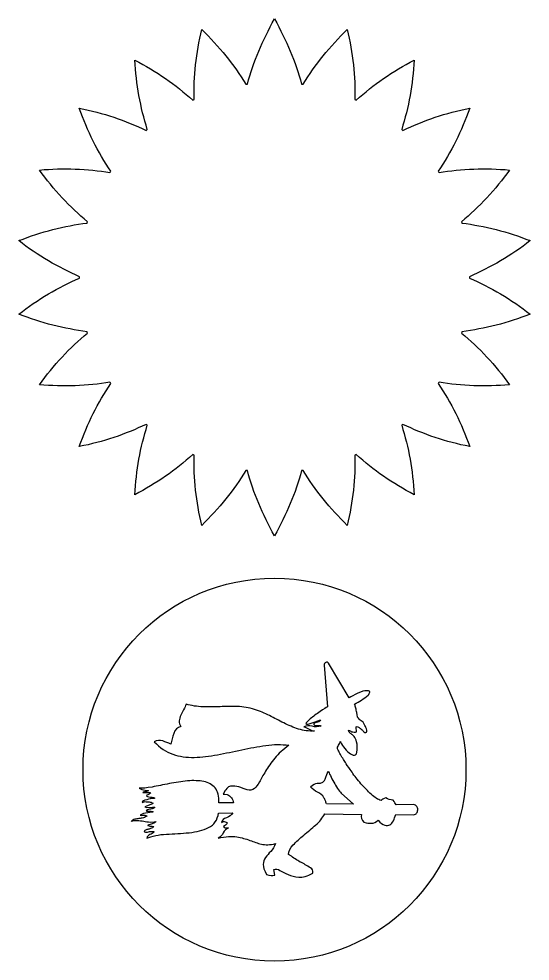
# Model space of a CAD drawing. Header units: centimetres. Extents: x -10.3 to 10.3, y -4.7 to 4.7.
# Drawn here: x -10.27 to -5.19, y -4.68 to 4.69 of the extents above; entities that cross this region are included whole.
import ezdxf

# ---------------------------------------------------------------- set-up
doc = ezdxf.new("R2010")
doc.units = ezdxf.units.CM
doc.header["$MEASUREMENT"] = 0
doc.layers.add('Layer 1', color=7, linetype='Continuous')

msp = doc.modelspace()

# ---------------------------------------------------------------- linework, layer by layer
at = {"layer": 'Layer 1', "color": 7, "lineweight": 25}
msp.add_ellipse((-7.73094, -2.77512), major_axis=(0, 1.905), ratio=1, dxfattribs=at)
at = {"layer": 'Layer 1'}
for points, knots in [([(-5.18774, 1.75629), (-5.37279, 1.90361), (-5.587, 2.024), (-5.78977, 2.11475), (-5.78977, 2.11475), (-5.78977, 2.11703), (-5.78961, 2.1193), (-5.78961, 2.1216), (-5.78961, 2.1216), (-5.78961, 2.1239), (-5.78977, 2.12615), (-5.78977, 2.12845), (-5.78977, 2.12845), (-5.58699, 2.2192), (-5.37279, 2.33959), (-5.18774, 2.48691), (-5.18774, 2.48691), (-5.40933, 2.5761), (-5.64163, 2.63307), (-5.86634, 2.66177), (-5.86634, 2.66177), (-5.86766, 2.66637), (-5.86891, 2.67103), (-5.87028, 2.67563), (-5.87028, 2.67563), (-5.69685, 2.82065), (-5.53193, 2.99477), (-5.39316, 3.18935), (-5.39316, 3.18935), (-5.63229, 3.2115), (-5.86854, 3.20149), (-6.09394, 3.16458), (-6.09394, 3.16458), (-6.09656, 3.16868), (-6.09918, 3.17281), (-6.10182, 3.17688), (-6.10182, 3.17688), (-5.97503, 3.36624), (-5.8688, 3.57775), (-5.78882, 3.80452), (-5.78882, 3.80452), (-6.02475, 3.75795), (-6.24798, 3.68276), (-6.45451, 3.58362), (-6.45451, 3.58362), (-6.45821, 3.58685), (-6.46192, 3.59005), (-6.46562, 3.59325), (-6.46562, 3.59325), (-6.39659, 3.81127), (-6.35481, 4.04267), (-6.34111, 4.28357), (-6.34111, 4.28357), (-6.55495, 4.17205), (-6.74762, 4.03809), (-6.91788, 3.88442), (-6.91788, 3.88442), (-6.92235, 3.88648), (-6.92688, 3.88847), (-6.93137, 3.89051), (-6.93137, 3.89051), (-6.92579, 4.12059), (-6.95225, 4.35118), (-7.0067, 4.58827), (-7.0067, 4.58827), (-7.18069, 4.41878), (-7.32666, 4.23868), (-7.44657, 4.04198), (-7.44657, 4.04198), (-7.45162, 4.04272), (-7.45673, 4.04322), (-7.46181, 4.04391), (-7.46181, 4.04391), (-7.52155, 4.26891), (-7.61236, 4.476), (-7.73089, 4.6933), (-7.73089, 4.6933), (-7.84942, 4.47597), (-7.94023, 4.26888), (-7.99997, 4.04391), (-7.99997, 4.04391), (-8.00502, 4.0432), (-8.01016, 4.04272), (-8.01518, 4.04198), (-8.01518, 4.04198), (-8.13512, 4.23867), (-8.28109, 4.4188), (-8.45508, 4.58827), (-8.45508, 4.58827), (-8.50953, 4.3512), (-8.53599, 4.12059), (-8.53038, 3.89051), (-8.53038, 3.89051), (-8.53488, 3.88847), (-8.5394, 3.88649), (-8.54387, 3.88442), (-8.54387, 3.88442), (-8.71416, 4.03812), (-8.90683, 4.17208), (-9.12064, 4.2836), (-9.12064, 4.2836), (-9.10696, 4.0427), (-9.06518, 3.81127), (-8.99613, 3.59328), (-8.99613, 3.59328), (-8.99983, 3.59008), (-9.00354, 3.58688), (-9.00724, 3.58365), (-9.00724, 3.58365), (-9.21377, 3.68279), (-9.437, 3.75796), (-9.67296, 3.80452), (-9.67296, 3.80452), (-9.59298, 3.57775), (-9.48675, 3.36626), (-9.35996, 3.17688), (-9.35996, 3.17688), (-9.36261, 3.17281), (-9.36523, 3.1687), (-9.36782, 3.1646), (-9.36782, 3.1646), (-9.59325, 3.20154), (-9.82949, 3.21151), (-10.06865, 3.18937), (-10.06865, 3.18937), (-9.92985, 2.9948), (-9.76496, 2.82065), (-9.59153, 2.67563), (-9.59153, 2.67563), (-9.59288, 2.67103), (-9.59412, 2.6664), (-9.59545, 2.66179), (-9.59545, 2.66179), (-9.82025, 2.63309), (-10.05255, 2.57613), (-10.27414, 2.48691), (-10.27414, 2.48691), (-10.08909, 2.33959), (-9.87486, 2.2192), (-9.67211, 2.12845), (-9.67211, 2.12845), (-9.67211, 2.12615), (-9.67227, 2.1239), (-9.67227, 2.1216), (-9.67227, 2.1216), (-9.67227, 2.1193), (-9.67211, 2.11705), (-9.67211, 2.11475), (-9.67211, 2.11475), (-9.87489, 2.024), (-10.08909, 1.90361), (-10.27414, 1.75629), (-10.27414, 1.75629), (-10.05255, 1.6671), (-9.82025, 1.61013), (-9.59554, 1.58143), (-9.59554, 1.58143), (-9.59422, 1.57683), (-9.59297, 1.57217), (-9.59162, 1.56759), (-9.59162, 1.56759), (-9.76505, 1.42257), (-9.92997, 1.24842), (-10.06874, 1.05385), (-10.06874, 1.05385), (-9.82958, 1.0317), (-9.59334, 1.04168), (-9.36791, 1.07862), (-9.36791, 1.07862), (-9.36529, 1.07452), (-9.3627, 1.07039), (-9.36005, 1.06634), (-9.36005, 1.06634), (-9.48684, 0.87695), (-9.59307, 0.66547), (-9.67305, 0.4387), (-9.67305, 0.4387), (-9.43709, 0.48527), (-9.21387, 0.56046), (-9.00733, 0.65957), (-9.00733, 0.65957), (-9.00363, 0.65634), (-8.99992, 0.65314), (-8.99622, 0.64994), (-8.99622, 0.64994), (-9.06528, 0.43192), (-9.10705, 0.20052), (-9.12073, -0.04038), (-9.12073, -0.04038), (-8.90689, 0.07114), (-8.71425, 0.2051), (-8.54396, 0.3588), (-8.54396, 0.3588), (-8.53949, 0.35674), (-8.53496, 0.35473), (-8.53047, 0.35271), (-8.53047, 0.35271), (-8.53605, 0.12263), (-8.50962, -0.10798), (-8.45517, -0.34505), (-8.45517, -0.34505), (-8.28118, -0.17558), (-8.13521, 0.00454), (-8.01527, 0.20124), (-8.01527, 0.20124), (-8.01024, 0.2005), (-8.00511, 0.20002), (-8.00006, 0.19931), (-8.00006, 0.19931), (-7.94029, -0.02569), (-7.84951, -0.23278), (-7.73098, -0.45008), (-7.73098, -0.45008), (-7.61245, -0.23275), (-7.52162, -0.02566), (-7.4619, 0.19931), (-7.4619, 0.19931), (-7.45685, 0.2), (-7.45171, 0.2005), (-7.44666, 0.20124), (-7.44666, 0.20124), (-7.32672, 0.00455), (-7.18078, -0.17558), (-7.00679, -0.34505), (-7.00679, -0.34505), (-6.95234, -0.10798), (-6.92588, 0.12263), (-6.93146, 0.35271), (-6.93146, 0.35271), (-6.92696, 0.35475), (-6.92246, 0.35673), (-6.91797, 0.3588), (-6.91797, 0.3588), (-6.74768, 0.2051), (-6.55501, 0.07114), (-6.3412, -0.04035), (-6.3412, -0.04035), (-6.35488, 0.20055), (-6.39666, 0.43196), (-6.46571, 0.64997), (-6.46571, 0.64997), (-6.46198, 0.65317), (-6.45828, 0.65637), (-6.4546, 0.6596), (-6.4546, 0.6596), (-6.24807, 0.56046), (-6.02486, 0.48529), (-5.78891, 0.4387), (-5.78891, 0.4387), (-5.86887, 0.66547), (-5.97512, 0.87696), (-6.10191, 1.06634), (-6.10191, 1.06634), (-6.09926, 1.07041), (-6.09664, 1.07454), (-6.09403, 1.07864), (-6.09403, 1.07864), (-5.86863, 1.0417), (-5.63238, 1.03173), (-5.39325, 1.05387), (-5.39325, 1.05387), (-5.53202, 1.24844), (-5.69694, 1.42257), (-5.87037, 1.56759), (-5.87037, 1.56759), (-5.86899, 1.57219), (-5.86775, 1.57685), (-5.86643, 1.58145), (-5.86643, 1.58145), (-5.64163, 1.61014), (-5.40933, 1.6671), (-5.18774, 1.75629)], [0, 0, 0, 0, 0.0144928, 0.0144928, 0.0144928, 0.0144928, 0.0289855, 0.0289855, 0.0289855, 0.0289855, 0.0434783, 0.0434783, 0.0434783, 0.0434783, 0.057971, 0.057971, 0.057971, 0.057971, 0.0724638, 0.0724638, 0.0724638, 0.0724638, 0.0869565, 0.0869565, 0.0869565, 0.0869565, 0.1014493, 0.1014493, 0.1014493, 0.1014493, 0.115942, 0.115942, 0.115942, 0.115942, 0.1304348, 0.1304348, 0.1304348, 0.1304348, 0.1449275, 0.1449275, 0.1449275, 0.1449275, 0.1594203, 0.1594203, 0.1594203, 0.1594203, 0.173913, 0.173913, 0.173913, 0.173913, 0.1884058, 0.1884058, 0.1884058, 0.1884058, 0.2028986, 0.2028986, 0.2028986, 0.2028986, 0.2173913, 0.2173913, 0.2173913, 0.2173913, 0.2318841, 0.2318841, 0.2318841, 0.2318841, 0.2463768, 0.2463768, 0.2463768, 0.2463768, 0.2608696, 0.2608696, 0.2608696, 0.2608696, 0.2753623, 0.2753623, 0.2753623, 0.2753623, 0.2898551, 0.2898551, 0.2898551, 0.2898551, 0.3043478, 0.3043478, 0.3043478, 0.3043478, 0.3188406, 0.3188406, 0.3188406, 0.3188406, 0.3333333, 0.3333333, 0.3333333, 0.3333333, 0.3478261, 0.3478261, 0.3478261, 0.3478261, 0.3623188, 0.3623188, 0.3623188, 0.3623188, 0.3768116, 0.3768116, 0.3768116, 0.3768116, 0.3913043, 0.3913043, 0.3913043, 0.3913043, 0.4057971, 0.4057971, 0.4057971, 0.4057971, 0.4202899, 0.4202899, 0.4202899, 0.4202899, 0.4347826, 0.4347826, 0.4347826, 0.4347826, 0.4492754, 0.4492754, 0.4492754, 0.4492754, 0.4637681, 0.4637681, 0.4637681, 0.4637681, 0.4782609, 0.4782609, 0.4782609, 0.4782609, 0.4927536, 0.4927536, 0.4927536, 0.4927536, 0.5072464, 0.5072464, 0.5072464, 0.5072464, 0.5217391, 0.5217391, 0.5217391, 0.5217391, 0.5362319, 0.5362319, 0.5362319, 0.5362319, 0.5507246, 0.5507246, 0.5507246, 0.5507246, 0.5652174, 0.5652174, 0.5652174, 0.5652174, 0.5797101, 0.5797101, 0.5797101, 0.5797101, 0.5942029, 0.5942029, 0.5942029, 0.5942029, 0.6086957, 0.6086957, 0.6086957, 0.6086957, 0.6231884, 0.6231884, 0.6231884, 0.6231884, 0.6376812, 0.6376812, 0.6376812, 0.6376812, 0.6521739, 0.6521739, 0.6521739, 0.6521739, 0.6666667, 0.6666667, 0.6666667, 0.6666667, 0.6811594, 0.6811594, 0.6811594, 0.6811594, 0.6956522, 0.6956522, 0.6956522, 0.6956522, 0.7101449, 0.7101449, 0.7101449, 0.7101449, 0.7246377, 0.7246377, 0.7246377, 0.7246377, 0.7391304, 0.7391304, 0.7391304, 0.7391304, 0.7536232, 0.7536232, 0.7536232, 0.7536232, 0.7681159, 0.7681159, 0.7681159, 0.7681159, 0.7826087, 0.7826087, 0.7826087, 0.7826087, 0.7971014, 0.7971014, 0.7971014, 0.7971014, 0.8115942, 0.8115942, 0.8115942, 0.8115942, 0.826087, 0.826087, 0.826087, 0.826087, 0.8405797, 0.8405797, 0.8405797, 0.8405797, 0.8550725, 0.8550725, 0.8550725, 0.8550725, 0.8695652, 0.8695652, 0.8695652, 0.8695652, 0.884058, 0.884058, 0.884058, 0.884058, 0.8985507, 0.8985507, 0.8985507, 0.8985507, 0.9130435, 0.9130435, 0.9130435, 0.9130435, 0.9275362, 0.9275362, 0.9275362, 0.9275362, 0.942029, 0.942029, 0.942029, 0.942029, 0.9565217, 0.9565217, 0.9565217, 0.9565217, 0.9710145, 0.9710145, 0.9710145, 0.9710145, 1, 1, 1, 1]), ([(-6.78296, -2.00458), (-6.78537, -2.0136), (-6.79124, -2.02376), (-6.80034, -2.0349), (-6.80034, -2.0349), (-6.82124, -2.05263), (-6.84302, -2.06869), (-6.86561, -2.08266), (-6.86561, -2.08266), (-6.88836, -2.09697), (-6.91154, -2.11047), (-6.93493, -2.12346), (-6.93493, -2.12346), (-6.93091, -2.13055), (-6.92757, -2.14092), (-6.92448, -2.15442), (-6.92448, -2.15442), (-6.92141, -2.1681), (-6.91847, -2.18162), (-6.91538, -2.1953), (-6.91538, -2.1953), (-6.91244, -2.20903), (-6.91017, -2.22155), (-6.90847, -2.23282), (-6.90847, -2.23282), (-6.90683, -2.24404), (-6.90522, -2.25105), (-6.90402, -2.2533), (-6.90402, -2.2533), (-6.89479, -2.26965), (-6.88312, -2.28143), (-6.86825, -2.28846), (-6.86825, -2.28846), (-6.85362, -2.29568), (-6.84224, -2.30923), (-6.83412, -2.32926), (-6.83412, -2.32926), (-6.83012, -2.33617), (-6.82409, -2.34971), (-6.81613, -2.36974), (-6.81613, -2.36974), (-6.80801, -2.38977), (-6.81052, -2.4017), (-6.82351, -2.40596), (-6.82351, -2.40596), (-6.82827, -2.4085), (-6.83444, -2.40585), (-6.84177, -2.39773), (-6.84177, -2.39773), (-6.84931, -2.38979), (-6.85775, -2.38143), (-6.8673, -2.37286), (-6.8673, -2.37286), (-6.87653, -2.36431), (-6.88587, -2.35736), (-6.89505, -2.35164), (-6.89505, -2.35164), (-6.90434, -2.34608), (-6.91243, -2.34518), (-6.91937, -2.3491), (-6.91937, -2.3491), (-6.91582, -2.37773), (-6.91429, -2.39376), (-6.91537, -2.39755), (-6.91537, -2.39755), (-6.92124, -2.40364), (-6.92876, -2.40549), (-6.93765, -2.40279), (-6.93765, -2.40279), (-6.94691, -2.40036), (-6.9563, -2.39874), (-6.96578, -2.3979), (-6.96578, -2.3979), (-6.97075, -2.39451), (-6.97549, -2.39174), (-6.97962, -2.38935), (-6.97962, -2.38935), (-6.98391, -2.38729), (-6.9887, -2.38459), (-6.99359, -2.38109), (-6.99359, -2.38109), (-6.99036, -2.39779), (-6.98422, -2.40887), (-6.97504, -2.41435), (-6.97504, -2.41435), (-6.96578, -2.41996), (-6.95615, -2.42763), (-6.94615, -2.43734), (-6.94615, -2.43734), (-6.93599, -2.4471), (-6.92705, -2.46205), (-6.91911, -2.48205), (-6.91911, -2.48205), (-6.9108, -2.50197), (-6.9071, -2.53359), (-6.90755, -2.57664), (-6.90755, -2.57664), (-6.90969, -2.61164), (-6.91877, -2.62958), (-6.93496, -2.63077), (-6.93496, -2.63077), (-6.95091, -2.63217), (-6.96904, -2.62453), (-6.98886, -2.60815), (-6.98886, -2.60815), (-7.00865, -2.59153), (-7.02728, -2.57206), (-7.04445, -2.54941), (-7.04445, -2.54941), (-7.06167, -2.52687), (-7.07226, -2.50917), (-7.07641, -2.49604), (-7.07641, -2.49604), (-7.07723, -2.50567), (-7.08271, -2.518), (-7.09273, -2.53274), (-7.09273, -2.53274), (-7.10302, -2.5475), (-7.1067, -2.55732), (-7.10405, -2.56208), (-7.10405, -2.56208), (-7.10376, -2.56793), (-7.09976, -2.57796), (-7.09209, -2.59195), (-7.09209, -2.59195), (-7.08426, -2.60603), (-7.07561, -2.62127), (-7.06661, -2.63759), (-7.06661, -2.63759), (-7.05751, -2.65391), (-7.04812, -2.66945), (-7.03848, -2.68395), (-7.03848, -2.68395), (-7.02895, -2.6985), (-7.02202, -2.70924), (-7.01819, -2.71626), (-7.01819, -2.71626), (-7.00419, -2.736), (-6.98469, -2.76423), (-6.95969, -2.80082), (-6.95969, -2.80082), (-6.93479, -2.83731), (-6.90511, -2.87541), (-6.871, -2.91462), (-6.871, -2.91462), (-6.837, -2.95383), (-6.8029, -2.9891), (-6.76853, -3.02045), (-6.76853, -3.02045), (-6.73424, -3.05188), (-6.70183, -3.07292), (-6.67143, -3.08355), (-6.67143, -3.08355), (-6.6646, -3.07368), (-6.64838, -3.06455), (-6.62243, -3.05627), (-6.62243, -3.05627), (-6.60399, -3.06749), (-6.57957, -3.0754), (-6.54946, -3.07998), (-6.54946, -3.07998), (-6.53898, -3.09871), (-6.52946, -3.11313), (-6.52059, -3.12353), (-6.52059, -3.12353), (-6.52059, -3.12353), (-6.34636, -3.12305), (-6.34636, -3.12305), (-6.34636, -3.12305), (-6.33326, -3.12485), (-6.32302, -3.13064), (-6.31588, -3.14057), (-6.31588, -3.14057), (-6.30884, -3.15039), (-6.30583, -3.16176), (-6.30643, -3.1743), (-6.30643, -3.1743), (-6.30701, -3.18681), (-6.31072, -3.19806), (-6.31746, -3.20806), (-6.31746, -3.20806), (-6.32405, -3.21788), (-6.33357, -3.22304), (-6.3454, -3.22354), (-6.3454, -3.22354), (-6.3454, -3.22354), (-6.52529, -3.22261), (-6.52529, -3.22261), (-6.52529, -3.22261), (-6.53132, -3.24441), (-6.53915, -3.26486), (-6.54849, -3.28373), (-6.54849, -3.28373), (-6.55786, -3.30273), (-6.56945, -3.31604), (-6.58349, -3.32395), (-6.58349, -3.32395), (-6.59754, -3.33178), (-6.61455, -3.33284), (-6.6345, -3.32707), (-6.6345, -3.32707), (-6.6545, -3.32146), (-6.6766, -3.30529), (-6.70043, -3.27876), (-6.70043, -3.27876), (-6.72358, -3.29781), (-6.74557, -3.30778), (-6.76647, -3.30871), (-6.76647, -3.30871), (-6.7874, -3.30964), (-6.81243, -3.30601), (-6.84156, -3.2976), (-6.84156, -3.2976), (-6.86646, -3.27479), (-6.87498, -3.24884), (-6.86646, -3.21971), (-6.86646, -3.21971), (-6.86646, -3.21971), (-7.23143, -3.21603), (-7.23143, -3.21603), (-7.23143, -3.21603), (-7.25249, -3.25524), (-7.28255, -3.29197), (-7.32171, -3.32607), (-7.32171, -3.32607), (-7.36089, -3.36007), (-7.40053, -3.39367), (-7.4404, -3.42648), (-7.4404, -3.42648), (-7.48019, -3.45945), (-7.51493, -3.49175), (-7.54475, -3.52358), (-7.54475, -3.52358), (-7.57446, -3.55544), (-7.58968, -3.58697), (-7.59076, -3.61814), (-7.59076, -3.61814), (-7.59076, -3.61814), (-7.56303, -3.63486), (-7.56303, -3.63486), (-7.56303, -3.63486), (-7.52961, -3.66211), (-7.49604, -3.68413), (-7.46233, -3.70037), (-7.46233, -3.70037), (-7.42875, -3.71691), (-7.39457, -3.73701), (-7.35996, -3.7607), (-7.35996, -3.7607), (-7.35086, -3.77695), (-7.34723, -3.79184), (-7.34911, -3.80502), (-7.34911, -3.80502), (-7.40285, -3.835), (-7.44981, -3.84809), (-7.49005, -3.84444), (-7.49005, -3.84444), (-7.53037, -3.84087), (-7.56572, -3.83219), (-7.59639, -3.81864), (-7.59639, -3.81864), (-7.62682, -3.80499), (-7.65346, -3.79157), (-7.67629, -3.77808), (-7.67629, -3.77808), (-7.69889, -3.76485), (-7.71921, -3.76152), (-7.73685, -3.76837), (-7.73685, -3.76837), (-7.73685, -3.76837), (-7.72907, -3.82362), (-7.72907, -3.82362), (-7.72907, -3.82362), (-7.75042, -3.82939), (-7.77736, -3.82748), (-7.81009, -3.81814), (-7.81009, -3.81814), (-7.83351, -3.77607), (-7.84462, -3.74252), (-7.84319, -3.71723), (-7.84319, -3.71723), (-7.84197, -3.69217), (-7.83417, -3.66937), (-7.81932, -3.64886), (-7.81932, -3.64886), (-7.80471, -3.62854), (-7.78765, -3.60833), (-7.76823, -3.58819), (-7.76823, -3.58819), (-7.7487, -3.56819), (-7.73256, -3.54239), (-7.71952, -3.51069), (-7.71952, -3.51069), (-7.77635, -3.52397), (-7.82361, -3.52569), (-7.8611, -3.51603), (-7.8611, -3.51603), (-7.89867, -3.50627), (-7.93711, -3.49402), (-7.9759, -3.47888), (-7.9759, -3.47888), (-8.01503, -3.4639), (-8.05837, -3.45205), (-8.10592, -3.44324), (-8.10592, -3.44324), (-8.1536, -3.43469), (-8.21546, -3.4393), (-8.29129, -3.45692), (-8.29129, -3.45692), (-8.26803, -3.4439), (-8.25099, -3.42618), (-8.2407, -3.4035), (-8.2407, -3.4035), (-8.2302, -3.38085), (-8.21276, -3.36432), (-8.18802, -3.35357), (-8.18802, -3.35357), (-8.19411, -3.35381), (-8.20395, -3.35397), (-8.21768, -3.35402), (-8.21768, -3.35402), (-8.23139, -3.35402), (-8.23805, -3.34915), (-8.23726, -3.33944), (-8.23726, -3.33944), (-8.23726, -3.33944), (-8.22678, -3.33367), (-8.22678, -3.33367), (-8.22678, -3.33367), (-8.21392, -3.32362), (-8.20561, -3.3151), (-8.20188, -3.30822), (-8.20188, -3.30822), (-8.19794, -3.30158), (-8.20439, -3.29679), (-8.22119, -3.29401), (-8.22119, -3.29401), (-8.23476, -3.2861), (-8.24723, -3.28845), (-8.2586, -3.30084), (-8.2586, -3.30084), (-8.25371, -3.27684), (-8.23735, -3.26073), (-8.2096, -3.25295), (-8.2096, -3.25295), (-8.18177, -3.24514), (-8.1606, -3.22967), (-8.1461, -3.20612), (-8.1461, -3.20612), (-8.1461, -3.20612), (-8.28794, -3.20686), (-8.28794, -3.20686), (-8.28794, -3.20686), (-8.29802, -3.27703), (-8.33088, -3.32508), (-8.38671, -3.35148), (-8.38671, -3.35148), (-8.44235, -3.37796), (-8.50712, -3.39477), (-8.58107, -3.40231), (-8.58107, -3.40231), (-8.65499, -3.40964), (-8.73011, -3.41482), (-8.8066, -3.41771), (-8.8066, -3.41771), (-8.88328, -3.42051), (-8.94839, -3.43393), (-9.00247, -3.45782), (-9.00247, -3.45782), (-8.99504, -3.43837), (-8.98413, -3.42615), (-8.96998, -3.42125), (-8.96998, -3.42125), (-8.9559, -3.41657), (-8.94191, -3.40731), (-8.9282, -3.39342), (-8.9282, -3.39342), (-8.9282, -3.39342), (-8.9337, -3.39186), (-8.9337, -3.39186), (-8.9337, -3.39186), (-8.9337, -3.39186), (-8.95339, -3.38911), (-8.95339, -3.38911), (-8.95339, -3.38911), (-8.96543, -3.38964), (-8.97932, -3.39207), (-8.99538, -3.39631), (-8.99538, -3.39631), (-9.01144, -3.40065), (-9.02261, -3.39697), (-9.02909, -3.3853), (-9.02909, -3.3853), (-9.02909, -3.3853), (-9.00798, -3.37355), (-9.00798, -3.37355), (-9.00798, -3.37355), (-8.99732, -3.37072), (-8.9874, -3.36821), (-8.97779, -3.3659), (-8.97779, -3.3659), (-8.96842, -3.36365), (-8.95781, -3.35939), (-8.94609, -3.35283), (-8.94609, -3.35283), (-8.94609, -3.35283), (-8.93051, -3.33963), (-8.93051, -3.33963), (-8.93051, -3.33963), (-8.95575, -3.33847), (-8.97194, -3.33672), (-8.97917, -3.33455), (-8.97917, -3.33455), (-8.99018, -3.33145), (-8.99441, -3.32934), (-8.99208, -3.32794), (-8.99208, -3.32794), (-8.93887, -3.31365), (-8.91075, -3.30106), (-8.90757, -3.29016), (-8.90757, -3.29016), (-8.90757, -3.29016), (-8.91456, -3.29405), (-8.91456, -3.29405), (-8.91456, -3.29405), (-8.91456, -3.29405), (-8.9289, -3.29283), (-8.9289, -3.29283), (-8.9289, -3.29283), (-8.9289, -3.29283), (-8.96822, -3.29653), (-8.96822, -3.29653), (-8.96822, -3.29653), (-8.99, -3.29613), (-9.01124, -3.29346), (-9.03241, -3.28841), (-9.03241, -3.28841), (-9.0536, -3.28338), (-9.07511, -3.28074), (-9.09652, -3.28047), (-9.09652, -3.28047), (-9.09652, -3.28047), (-9.13234, -3.28214), (-9.13234, -3.28214), (-9.13234, -3.28214), (-9.13843, -3.2823), (-9.14478, -3.28442), (-9.15184, -3.28841), (-9.15184, -3.28841), (-9.15671, -3.29098), (-9.15671, -3.29098), (-9.15184, -3.28841), (-9.15184, -3.28841), (-9.14523, -3.27838), (-9.13496, -3.27206), (-9.12136, -3.26902), (-9.12136, -3.26902), (-9.10768, -3.26603), (-9.09368, -3.26365), (-9.07942, -3.2618), (-9.07942, -3.2618), (-9.06511, -3.26005), (-9.05061, -3.25728), (-9.03568, -3.25352), (-9.03568, -3.25352), (-9.02102, -3.24987), (-9.00851, -3.24368), (-8.9979, -3.23484), (-8.9979, -3.23484), (-8.9979, -3.23484), (-9.00343, -3.23333), (-9.00343, -3.23333), (-9.00343, -3.23333), (-9.00343, -3.23333), (-9.01978, -3.22867), (-9.01978, -3.22867), (-9.01978, -3.22867), (-9.02708, -3.22661), (-9.03465, -3.22692), (-9.04224, -3.22946), (-9.04224, -3.22946), (-9.04994, -3.23232), (-9.05806, -3.23144), (-9.06669, -3.22705), (-9.06669, -3.22705), (-9.06669, -3.22705), (-9.05965, -3.22316), (-9.05965, -3.22316), (-9.05965, -3.22316), (-9.05965, -3.22316), (-9.03317, -3.213), (-9.03317, -3.213), (-9.03317, -3.213), (-9.03317, -3.213), (-8.97073, -3.20128), (-8.97073, -3.20128), (-8.97073, -3.20128), (-8.97073, -3.20128), (-8.94586, -3.19649), (-8.94586, -3.19649), (-8.94586, -3.19649), (-8.94586, -3.19649), (-8.93686, -3.19623), (-8.93686, -3.19623), (-8.93686, -3.19623), (-8.94318, -3.19033), (-8.95512, -3.18795), (-8.97321, -3.18882), (-8.97321, -3.18882), (-8.99107, -3.18956), (-9.00245, -3.18826), (-9.00739, -3.1849), (-9.00739, -3.1849), (-9.00739, -3.1849), (-8.99525, -3.17358), (-8.99525, -3.17358), (-8.99525, -3.17358), (-8.98242, -3.16945), (-8.96929, -3.16678), (-8.95617, -3.16556), (-8.95617, -3.16556), (-8.94321, -3.16455), (-8.93135, -3.1594), (-8.92087, -3.15048), (-8.92087, -3.15048), (-8.92087, -3.15048), (-8.92637, -3.14897), (-8.92637, -3.14897), (-8.92637, -3.14897), (-8.92637, -3.14897), (-8.94434, -3.14979), (-8.94434, -3.14979), (-8.94434, -3.14979), (-8.94434, -3.14979), (-9.00347, -3.15061), (-9.00347, -3.15061), (-9.00347, -3.15061), (-9.00347, -3.15061), (-9.01993, -3.14595), (-9.01993, -3.14595), (-9.01993, -3.14595), (-9.01993, -3.14595), (-9.00583, -3.13801), (-9.00583, -3.13801), (-9.00583, -3.13801), (-9.00583, -3.13801), (-8.95995, -3.12171), (-8.95995, -3.12171), (-8.95995, -3.12171), (-8.95995, -3.12171), (-8.94587, -3.11398), (-8.94587, -3.11398), (-8.94587, -3.11398), (-8.94587, -3.11398), (-8.93888, -3.10998), (-8.93888, -3.10998), (-8.93888, -3.10998), (-8.95007, -3.10093), (-8.96253, -3.09635), (-8.97629, -3.09651), (-8.97629, -3.09651), (-8.99005, -3.09648), (-9.0036, -3.0955), (-9.01682, -3.09365), (-9.01682, -3.09365), (-9.02285, -3.09399), (-9.02931, -3.096), (-9.03635, -3.09987), (-9.03635, -3.09987), (-9.04334, -3.10387), (-9.04696, -3.10281), (-9.04717, -3.09691), (-9.04717, -3.09691), (-9.04513, -3.08969), (-9.03034, -3.08201), (-9.0024, -3.07413), (-9.0024, -3.07413), (-8.97451, -3.06651), (-8.95776, -3.06251), (-8.95171, -3.06204), (-8.95171, -3.06204), (-8.95171, -3.06204), (-8.92845, -3.06281), (-8.92845, -3.06281), (-8.92845, -3.06281), (-8.92845, -3.06281), (-8.92141, -3.05895), (-8.92141, -3.05895), (-8.92141, -3.05895), (-8.92406, -3.05437), (-8.93816, -3.05072), (-8.96411, -3.04831), (-8.96411, -3.04831), (-8.99001, -3.04593), (-9.00298, -3.04162), (-9.00324, -3.03569), (-9.00324, -3.03569), (-9.00581, -3.03095), (-9.00176, -3.02728), (-8.99107, -3.02421), (-8.99107, -3.02421), (-8.98059, -3.02156), (-8.97355, -3.01757), (-8.97011, -3.01257), (-8.97011, -3.01257), (-8.97011, -3.01257), (-8.95961, -3.00672), (-8.95961, -3.00672), (-8.95961, -3.00672), (-8.96458, -3.00333), (-8.97752, -3.00225), (-8.99832, -3.00312), (-8.99832, -3.00312), (-9.0193, -3.00397), (-9.03346, -3.00354), (-9.04065, -3.00137), (-9.04065, -3.00137), (-9.04065, -3.00137), (-9.03721, -2.99944), (-9.03721, -2.99944), (-9.03721, -2.99944), (-9.03721, -2.99944), (-9.02477, -2.99709), (-9.02477, -2.99709), (-9.02477, -2.99709), (-9.02006, -2.99444), (-9.01318, -2.99296), (-9.00421, -2.99243), (-9.00421, -2.99243), (-8.9954, -2.99222), (-8.98918, -2.9896), (-8.98574, -2.98457), (-8.98574, -2.98457), (-8.98574, -2.98457), (-8.98767, -2.98108), (-8.98767, -2.98108), (-8.98767, -2.98108), (-8.98767, -2.98108), (-8.99664, -2.98137), (-8.99664, -2.98137), (-8.99664, -2.98137), (-8.99664, -2.98137), (-9.01643, -2.97862), (-9.01643, -2.97862), (-9.01643, -2.97862), (-9.04175, -2.97754), (-9.06239, -2.9706), (-9.0785, -2.95806), (-9.0785, -2.95806), (-9.04601, -2.96147), (-9.0028, -2.95809), (-8.94867, -2.94787), (-8.94867, -2.94787), (-8.89462, -2.93784), (-8.83744, -2.92652), (-8.7768, -2.91416), (-8.7768, -2.91416), (-8.7164, -2.90204), (-8.65636, -2.89299), (-8.59672, -2.88741), (-8.59672, -2.88741), (-8.53708, -2.88175), (-8.483, -2.88402), (-8.43466, -2.89371), (-8.43466, -2.89371), (-8.38637, -2.90355), (-8.34859, -2.92451), (-8.32142, -2.95702), (-8.32142, -2.95702), (-8.2943, -2.98933), (-8.28226, -3.03846), (-8.28522, -3.10442), (-8.28522, -3.10442), (-8.28522, -3.10442), (-8.13793, -3.10519), (-8.13793, -3.10519), (-8.13793, -3.10519), (-8.14444, -3.06595), (-8.16606, -3.03814), (-8.20281, -3.02182), (-8.20281, -3.02182), (-8.20281, -3.02182), (-8.24062, -3.01991), (-8.24062, -3.01991), (-8.24062, -3.01991), (-8.21871, -2.97101), (-8.19464, -2.9444), (-8.16773, -2.94038), (-8.16773, -2.94038), (-8.14095, -2.93615), (-8.1137, -2.93853), (-8.08571, -2.94744), (-8.08571, -2.94744), (-8.05772, -2.95649), (-8.03046, -2.9657), (-8.00364, -2.97533), (-8.00364, -2.97533), (-7.97676, -2.98504), (-7.95186, -2.98025), (-7.92882, -2.96128), (-7.92882, -2.96128), (-7.91374, -2.94972), (-7.898, -2.92876), (-7.88133, -2.89797), (-7.88133, -2.89797), (-7.86466, -2.86749), (-7.84416, -2.83145), (-7.81963, -2.79021), (-7.81963, -2.79021), (-7.795, -2.74901), (-7.76465, -2.70613), (-7.72827, -2.66138), (-7.72827, -2.66138), (-7.69192, -2.61669), (-7.64535, -2.57383), (-7.58841, -2.53311), (-7.58841, -2.53311), (-7.66202, -2.52189), (-7.7383, -2.52218), (-7.81741, -2.53425), (-7.81741, -2.53425), (-7.89655, -2.54605), (-7.97637, -2.56066), (-8.0571, -2.57799), (-8.0571, -2.57799), (-8.13782, -2.59537), (-8.2181, -2.61186), (-8.29835, -2.62718), (-8.29835, -2.62718), (-8.37844, -2.64276), (-8.45562, -2.65139), (-8.52981, -2.65279), (-8.52981, -2.65279), (-8.60403, -2.65432), (-8.67475, -2.64385), (-8.74219, -2.62175), (-8.74219, -2.62175), (-8.80963, -2.59963), (-8.87107, -2.55799), (-8.92639, -2.49689), (-8.92639, -2.49689), (-8.9008, -2.48258), (-8.87292, -2.48033), (-8.84318, -2.48967), (-8.84318, -2.48967), (-8.81344, -2.4992), (-8.78619, -2.50936), (-8.76201, -2.52026), (-8.76201, -2.52026), (-8.75629, -2.48642), (-8.74672, -2.45136), (-8.73336, -2.41472), (-8.73336, -2.41472), (-8.71995, -2.37834), (-8.69619, -2.35511), (-8.66187, -2.34513), (-8.66187, -2.34513), (-8.67457, -2.32777), (-8.68031, -2.30938), (-8.67883, -2.29036), (-8.67883, -2.29036), (-8.67711, -2.27097), (-8.67229, -2.25226), (-8.66409, -2.23387), (-8.66409, -2.23387), (-8.65599, -2.21553), (-8.64644, -2.19728), (-8.63514, -2.17865), (-8.63514, -2.17865), (-8.62408, -2.16031), (-8.6158, -2.14198), (-8.61069, -2.1238), (-8.61069, -2.1238), (-8.55603, -2.1393), (-8.50054, -2.14814), (-8.44429, -2.15036), (-8.44429, -2.15036), (-8.38775, -2.15282), (-8.33073, -2.15237), (-8.27281, -2.14914), (-8.27281, -2.14914), (-8.21471, -2.14615), (-8.157, -2.1452), (-8.09951, -2.14684), (-8.09951, -2.14684), (-8.04191, -2.14859), (-7.98521, -2.1584), (-7.92941, -2.17626), (-7.92941, -2.17626), (-7.87713, -2.19309), (-7.82741, -2.21367), (-7.78026, -2.23786), (-7.78026, -2.23786), (-7.73311, -2.26212), (-7.68588, -2.28638), (-7.63868, -2.3107), (-7.63868, -2.3107), (-7.59158, -2.33488), (-7.54277, -2.35528), (-7.49223, -2.37153), (-7.49223, -2.37153), (-7.44193, -2.38801), (-7.38867, -2.39426), (-7.3324, -2.3905), (-7.3324, -2.3905), (-7.35174, -2.38904), (-7.36971, -2.38299), (-7.38632, -2.37224), (-7.38632, -2.37224), (-7.40294, -2.36163), (-7.42035, -2.35382), (-7.4385, -2.34856), (-7.4385, -2.34856), (-7.41384, -2.3379), (-7.38638, -2.33644), (-7.35603, -2.34404), (-7.35603, -2.34404), (-7.32595, -2.35174), (-7.2966, -2.3506), (-7.26824, -2.34102), (-7.26824, -2.34102), (-7.28033, -2.33549), (-7.29523, -2.33382), (-7.31253, -2.33583), (-7.31253, -2.33583), (-7.32962, -2.33776), (-7.33933, -2.33176), (-7.34108, -2.3172), (-7.34108, -2.3172), (-7.34108, -2.3172), (-7.32716, -2.30947), (-7.32716, -2.30947), (-7.32716, -2.30947), (-7.31414, -2.30526), (-7.30343, -2.30243), (-7.29517, -2.30082), (-7.29517, -2.30082), (-7.28694, -2.29936), (-7.27996, -2.29241), (-7.27456, -2.28018), (-7.27456, -2.28018), (-7.27456, -2.28018), (-7.32745, -2.30061), (-7.32745, -2.30061), (-7.32745, -2.30061), (-7.38886, -2.32241), (-7.41908, -2.3286), (-7.41828, -2.31889), (-7.41828, -2.31889), (-7.41754, -2.30918), (-7.40296, -2.29272), (-7.37457, -2.26931), (-7.37457, -2.26931), (-7.34631, -2.246), (-7.31398, -2.22168), (-7.27723, -2.19671), (-7.27723, -2.19671), (-7.24053, -2.17165), (-7.21651, -2.15618), (-7.20489, -2.14972), (-7.20489, -2.14972), (-7.20489, -2.14972), (-7.23743, -1.73615), (-7.23743, -1.73615), (-7.23743, -1.73615), (-7.23807, -1.72408), (-7.23246, -1.71485), (-7.22071, -1.70834), (-7.22071, -1.70834), (-7.20915, -1.70199), (-7.20002, -1.7045), (-7.1934, -1.71617), (-7.1934, -1.71617), (-7.1934, -1.71617), (-6.98771, -2.0609), (-6.98771, -2.0609), (-6.98771, -2.0609), (-6.96686, -2.04926), (-6.93844, -2.0342), (-6.90278, -2.01581), (-6.90278, -2.01581), (-6.86693, -1.99755), (-6.83655, -1.98898), (-6.81137, -1.9903), (-6.81137, -1.9903), (-6.78974, -1.99071), (-6.78034, -1.99547), (-6.78296, -2.00458)], [0, 0, 0, 0, 0.0044843, 0.0044843, 0.0044843, 0.0044843, 0.0089686, 0.0089686, 0.0089686, 0.0089686, 0.0134529, 0.0134529, 0.0134529, 0.0134529, 0.0179372, 0.0179372, 0.0179372, 0.0179372, 0.0224215, 0.0224215, 0.0224215, 0.0224215, 0.0269058, 0.0269058, 0.0269058, 0.0269058, 0.0313901, 0.0313901, 0.0313901, 0.0313901, 0.0358744, 0.0358744, 0.0358744, 0.0358744, 0.0403587, 0.0403587, 0.0403587, 0.0403587, 0.044843, 0.044843, 0.044843, 0.044843, 0.0493274, 0.0493274, 0.0493274, 0.0493274, 0.0538117, 0.0538117, 0.0538117, 0.0538117, 0.058296, 0.058296, 0.058296, 0.058296, 0.0627803, 0.0627803, 0.0627803, 0.0627803, 0.0672646, 0.0672646, 0.0672646, 0.0672646, 0.0717489, 0.0717489, 0.0717489, 0.0717489, 0.0762332, 0.0762332, 0.0762332, 0.0762332, 0.0807175, 0.0807175, 0.0807175, 0.0807175, 0.0852018, 0.0852018, 0.0852018, 0.0852018, 0.0896861, 0.0896861, 0.0896861, 0.0896861, 0.0941704, 0.0941704, 0.0941704, 0.0941704, 0.0986547, 0.0986547, 0.0986547, 0.0986547, 0.103139, 0.103139, 0.103139, 0.103139, 0.1076233, 0.1076233, 0.1076233, 0.1076233, 0.1121076, 0.1121076, 0.1121076, 0.1121076, 0.1165919, 0.1165919, 0.1165919, 0.1165919, 0.1210762, 0.1210762, 0.1210762, 0.1210762, 0.1255605, 0.1255605, 0.1255605, 0.1255605, 0.1300448, 0.1300448, 0.1300448, 0.1300448, 0.1345291, 0.1345291, 0.1345291, 0.1345291, 0.1390135, 0.1390135, 0.1390135, 0.1390135, 0.1434978, 0.1434978, 0.1434978, 0.1434978, 0.1479821, 0.1479821, 0.1479821, 0.1479821, 0.1524664, 0.1524664, 0.1524664, 0.1524664, 0.1569507, 0.1569507, 0.1569507, 0.1569507, 0.161435, 0.161435, 0.161435, 0.161435, 0.1659193, 0.1659193, 0.1659193, 0.1659193, 0.1704036, 0.1704036, 0.1704036, 0.1704036, 0.1748879, 0.1748879, 0.1748879, 0.1748879, 0.1793722, 0.1793722, 0.1793722, 0.1793722, 0.1838565, 0.1838565, 0.1838565, 0.1838565, 0.1883408, 0.1883408, 0.1883408, 0.1883408, 0.1928251, 0.1928251, 0.1928251, 0.1928251, 0.1973094, 0.1973094, 0.1973094, 0.1973094, 0.2017937, 0.2017937, 0.2017937, 0.2017937, 0.206278, 0.206278, 0.206278, 0.206278, 0.2107623, 0.2107623, 0.2107623, 0.2107623, 0.2152466, 0.2152466, 0.2152466, 0.2152466, 0.2197309, 0.2197309, 0.2197309, 0.2197309, 0.2242152, 0.2242152, 0.2242152, 0.2242152, 0.2286996, 0.2286996, 0.2286996, 0.2286996, 0.2331839, 0.2331839, 0.2331839, 0.2331839, 0.2376682, 0.2376682, 0.2376682, 0.2376682, 0.2421525, 0.2421525, 0.2421525, 0.2421525, 0.2466368, 0.2466368, 0.2466368, 0.2466368, 0.2511211, 0.2511211, 0.2511211, 0.2511211, 0.2556054, 0.2556054, 0.2556054, 0.2556054, 0.2600897, 0.2600897, 0.2600897, 0.2600897, 0.264574, 0.264574, 0.264574, 0.264574, 0.2690583, 0.2690583, 0.2690583, 0.2690583, 0.2735426, 0.2735426, 0.2735426, 0.2735426, 0.2780269, 0.2780269, 0.2780269, 0.2780269, 0.2825112, 0.2825112, 0.2825112, 0.2825112, 0.2869955, 0.2869955, 0.2869955, 0.2869955, 0.2914798, 0.2914798, 0.2914798, 0.2914798, 0.2959641, 0.2959641, 0.2959641, 0.2959641, 0.3004484, 0.3004484, 0.3004484, 0.3004484, 0.3049327, 0.3049327, 0.3049327, 0.3049327, 0.309417, 0.309417, 0.309417, 0.309417, 0.3139013, 0.3139013, 0.3139013, 0.3139013, 0.3183857, 0.3183857, 0.3183857, 0.3183857, 0.32287, 0.32287, 0.32287, 0.32287, 0.3273543, 0.3273543, 0.3273543, 0.3273543, 0.3318386, 0.3318386, 0.3318386, 0.3318386, 0.3363229, 0.3363229, 0.3363229, 0.3363229, 0.3408072, 0.3408072, 0.3408072, 0.3408072, 0.3452915, 0.3452915, 0.3452915, 0.3452915, 0.3497758, 0.3497758, 0.3497758, 0.3497758, 0.3542601, 0.3542601, 0.3542601, 0.3542601, 0.3587444, 0.3587444, 0.3587444, 0.3587444, 0.3632287, 0.3632287, 0.3632287, 0.3632287, 0.367713, 0.367713, 0.367713, 0.367713, 0.3721973, 0.3721973, 0.3721973, 0.3721973, 0.3766816, 0.3766816, 0.3766816, 0.3766816, 0.3811659, 0.3811659, 0.3811659, 0.3811659, 0.3856502, 0.3856502, 0.3856502, 0.3856502, 0.3901345, 0.3901345, 0.3901345, 0.3901345, 0.3946188, 0.3946188, 0.3946188, 0.3946188, 0.3991031, 0.3991031, 0.3991031, 0.3991031, 0.4035874, 0.4035874, 0.4035874, 0.4035874, 0.4080717, 0.4080717, 0.4080717, 0.4080717, 0.4125561, 0.4125561, 0.4125561, 0.4125561, 0.4170404, 0.4170404, 0.4170404, 0.4170404, 0.4215247, 0.4215247, 0.4215247, 0.4215247, 0.426009, 0.426009, 0.426009, 0.426009, 0.4304933, 0.4304933, 0.4304933, 0.4304933, 0.4349776, 0.4349776, 0.4349776, 0.4349776, 0.4394619, 0.4394619, 0.4394619, 0.4394619, 0.4439462, 0.4439462, 0.4439462, 0.4439462, 0.4484305, 0.4484305, 0.4484305, 0.4484305, 0.4529148, 0.4529148, 0.4529148, 0.4529148, 0.4573991, 0.4573991, 0.4573991, 0.4573991, 0.4618834, 0.4618834, 0.4618834, 0.4618834, 0.4663677, 0.4663677, 0.4663677, 0.4663677, 0.470852, 0.470852, 0.470852, 0.470852, 0.4753363, 0.4753363, 0.4753363, 0.4753363, 0.4798206, 0.4798206, 0.4798206, 0.4798206, 0.4843049, 0.4843049, 0.4843049, 0.4843049, 0.4887892, 0.4887892, 0.4887892, 0.4887892, 0.4932735, 0.4932735, 0.4932735, 0.4932735, 0.4977578, 0.4977578, 0.4977578, 0.4977578, 0.5022422, 0.5022422, 0.5022422, 0.5022422, 0.5067265, 0.5067265, 0.5067265, 0.5067265, 0.5112108, 0.5112108, 0.5112108, 0.5112108, 0.5156951, 0.5156951, 0.5156951, 0.5156951, 0.5201794, 0.5201794, 0.5201794, 0.5201794, 0.5246637, 0.5246637, 0.5246637, 0.5246637, 0.529148, 0.529148, 0.529148, 0.529148, 0.5336323, 0.5336323, 0.5336323, 0.5336323, 0.5381166, 0.5381166, 0.5381166, 0.5381166, 0.5426009, 0.5426009, 0.5426009, 0.5426009, 0.5470852, 0.5470852, 0.5470852, 0.5470852, 0.5515695, 0.5515695, 0.5515695, 0.5515695, 0.5560538, 0.5560538, 0.5560538, 0.5560538, 0.5605381, 0.5605381, 0.5605381, 0.5605381, 0.5650224, 0.5650224, 0.5650224, 0.5650224, 0.5695067, 0.5695067, 0.5695067, 0.5695067, 0.573991, 0.573991, 0.573991, 0.573991, 0.5784753, 0.5784753, 0.5784753, 0.5784753, 0.5829596, 0.5829596, 0.5829596, 0.5829596, 0.5874439, 0.5874439, 0.5874439, 0.5874439, 0.5919283, 0.5919283, 0.5919283, 0.5919283, 0.5964126, 0.5964126, 0.5964126, 0.5964126, 0.6008969, 0.6008969, 0.6008969, 0.6008969, 0.6053812, 0.6053812, 0.6053812, 0.6053812, 0.6098655, 0.6098655, 0.6098655, 0.6098655, 0.6143498, 0.6143498, 0.6143498, 0.6143498, 0.6188341, 0.6188341, 0.6188341, 0.6188341, 0.6233184, 0.6233184, 0.6233184, 0.6233184, 0.6278027, 0.6278027, 0.6278027, 0.6278027, 0.632287, 0.632287, 0.632287, 0.632287, 0.6367713, 0.6367713, 0.6367713, 0.6367713, 0.6412556, 0.6412556, 0.6412556, 0.6412556, 0.6457399, 0.6457399, 0.6457399, 0.6457399, 0.6502242, 0.6502242, 0.6502242, 0.6502242, 0.6547085, 0.6547085, 0.6547085, 0.6547085, 0.6591928, 0.6591928, 0.6591928, 0.6591928, 0.6636771, 0.6636771, 0.6636771, 0.6636771, 0.6681614, 0.6681614, 0.6681614, 0.6681614, 0.6726457, 0.6726457, 0.6726457, 0.6726457, 0.67713, 0.67713, 0.67713, 0.67713, 0.6816143, 0.6816143, 0.6816143, 0.6816143, 0.6860987, 0.6860987, 0.6860987, 0.6860987, 0.690583, 0.690583, 0.690583, 0.690583, 0.6950673, 0.6950673, 0.6950673, 0.6950673, 0.6995516, 0.6995516, 0.6995516, 0.6995516, 0.7040359, 0.7040359, 0.7040359, 0.7040359, 0.7085202, 0.7085202, 0.7085202, 0.7085202, 0.7130045, 0.7130045, 0.7130045, 0.7130045, 0.7174888, 0.7174888, 0.7174888, 0.7174888, 0.7219731, 0.7219731, 0.7219731, 0.7219731, 0.7264574, 0.7264574, 0.7264574, 0.7264574, 0.7309417, 0.7309417, 0.7309417, 0.7309417, 0.735426, 0.735426, 0.735426, 0.735426, 0.7399103, 0.7399103, 0.7399103, 0.7399103, 0.7443946, 0.7443946, 0.7443946, 0.7443946, 0.7488789, 0.7488789, 0.7488789, 0.7488789, 0.7533632, 0.7533632, 0.7533632, 0.7533632, 0.7578475, 0.7578475, 0.7578475, 0.7578475, 0.7623318, 0.7623318, 0.7623318, 0.7623318, 0.7668161, 0.7668161, 0.7668161, 0.7668161, 0.7713004, 0.7713004, 0.7713004, 0.7713004, 0.7757848, 0.7757848, 0.7757848, 0.7757848, 0.7802691, 0.7802691, 0.7802691, 0.7802691, 0.7847534, 0.7847534, 0.7847534, 0.7847534, 0.7892377, 0.7892377, 0.7892377, 0.7892377, 0.793722, 0.793722, 0.793722, 0.793722, 0.7982063, 0.7982063, 0.7982063, 0.7982063, 0.8026906, 0.8026906, 0.8026906, 0.8026906, 0.8071749, 0.8071749, 0.8071749, 0.8071749, 0.8116592, 0.8116592, 0.8116592, 0.8116592, 0.8161435, 0.8161435, 0.8161435, 0.8161435, 0.8206278, 0.8206278, 0.8206278, 0.8206278, 0.8251121, 0.8251121, 0.8251121, 0.8251121, 0.8295964, 0.8295964, 0.8295964, 0.8295964, 0.8340807, 0.8340807, 0.8340807, 0.8340807, 0.838565, 0.838565, 0.838565, 0.838565, 0.8430493, 0.8430493, 0.8430493, 0.8430493, 0.8475336, 0.8475336, 0.8475336, 0.8475336, 0.8520179, 0.8520179, 0.8520179, 0.8520179, 0.8565022, 0.8565022, 0.8565022, 0.8565022, 0.8609865, 0.8609865, 0.8609865, 0.8609865, 0.8654709, 0.8654709, 0.8654709, 0.8654709, 0.8699552, 0.8699552, 0.8699552, 0.8699552, 0.8744395, 0.8744395, 0.8744395, 0.8744395, 0.8789238, 0.8789238, 0.8789238, 0.8789238, 0.8834081, 0.8834081, 0.8834081, 0.8834081, 0.8878924, 0.8878924, 0.8878924, 0.8878924, 0.8923767, 0.8923767, 0.8923767, 0.8923767, 0.896861, 0.896861, 0.896861, 0.896861, 0.9013453, 0.9013453, 0.9013453, 0.9013453, 0.9058296, 0.9058296, 0.9058296, 0.9058296, 0.9103139, 0.9103139, 0.9103139, 0.9103139, 0.9147982, 0.9147982, 0.9147982, 0.9147982, 0.9192825, 0.9192825, 0.9192825, 0.9192825, 0.9237668, 0.9237668, 0.9237668, 0.9237668, 0.9282511, 0.9282511, 0.9282511, 0.9282511, 0.9327354, 0.9327354, 0.9327354, 0.9327354, 0.9372197, 0.9372197, 0.9372197, 0.9372197, 0.941704, 0.941704, 0.941704, 0.941704, 0.9461883, 0.9461883, 0.9461883, 0.9461883, 0.9506726, 0.9506726, 0.9506726, 0.9506726, 0.955157, 0.955157, 0.955157, 0.955157, 0.9596413, 0.9596413, 0.9596413, 0.9596413, 0.9641256, 0.9641256, 0.9641256, 0.9641256, 0.9686099, 0.9686099, 0.9686099, 0.9686099, 0.9730942, 0.9730942, 0.9730942, 0.9730942, 0.9775785, 0.9775785, 0.9775785, 0.9775785, 0.9820628, 0.9820628, 0.9820628, 0.9820628, 0.9865471, 0.9865471, 0.9865471, 0.9865471, 0.9910314, 0.9910314, 0.9910314, 0.9910314, 1, 1, 1, 1]), ([(-7.06628, -3.0093), (-7.07885, -2.99813), (-7.09147, -2.9821), (-7.10435, -2.96173), (-7.10435, -2.96173), (-7.11726, -2.94133), (-7.12954, -2.92069), (-7.14126, -2.89955), (-7.14126, -2.89955), (-7.15415, -2.87629), (-7.16571, -2.85431), (-7.1755, -2.83377), (-7.1755, -2.83377), (-7.18547, -2.81321), (-7.19286, -2.79832), (-7.19823, -2.789), (-7.19823, -2.789), (-7.21408, -2.83763), (-7.22636, -2.86893), (-7.23517, -2.88309), (-7.23517, -2.88309), (-7.24438, -2.89727), (-7.25441, -2.9051), (-7.26562, -2.90696), (-7.26562, -2.90696), (-7.27708, -2.90863), (-7.29107, -2.9095), (-7.30777, -2.90966), (-7.30777, -2.90966), (-7.32462, -2.90977), (-7.34619, -2.92186), (-7.37267, -2.94572), (-7.37267, -2.94572), (-7.3537, -2.96887), (-7.33015, -2.98649), (-7.30218, -2.99837), (-7.30218, -2.99837), (-7.27403, -3.0102), (-7.25284, -3.02904), (-7.23868, -3.05473), (-7.23868, -3.05473), (-7.23196, -3.06645), (-7.22717, -3.07677), (-7.22368, -3.08558), (-7.22368, -3.08558), (-7.22024, -3.09447), (-7.21717, -3.10415), (-7.21431, -3.11476), (-7.21431, -3.11476), (-7.21431, -3.11476), (-6.94658, -3.1173), (-6.94658, -3.1173), (-6.94658, -3.1173), (-6.94658, -3.1173), (-7.06628, -3.0093), (-7.06628, -3.0093)], [0, 0, 0, 0, 0.0666667, 0.0666667, 0.0666667, 0.0666667, 0.1333333, 0.1333333, 0.1333333, 0.1333333, 0.2, 0.2, 0.2, 0.2, 0.2666667, 0.2666667, 0.2666667, 0.2666667, 0.3333333, 0.3333333, 0.3333333, 0.3333333, 0.4, 0.4, 0.4, 0.4, 0.4666667, 0.4666667, 0.4666667, 0.4666667, 0.5333333, 0.5333333, 0.5333333, 0.5333333, 0.6, 0.6, 0.6, 0.6, 0.6666667, 0.6666667, 0.6666667, 0.6666667, 0.7333333, 0.7333333, 0.7333333, 0.7333333, 0.8, 0.8, 0.8, 0.8, 0.8666667, 0.8666667, 0.8666667, 0.8666667, 1, 1, 1, 1])]:
    msp.add_open_spline(points, degree=3, knots=knots, dxfattribs=at)

doc.saveas('drawing.dxf')
